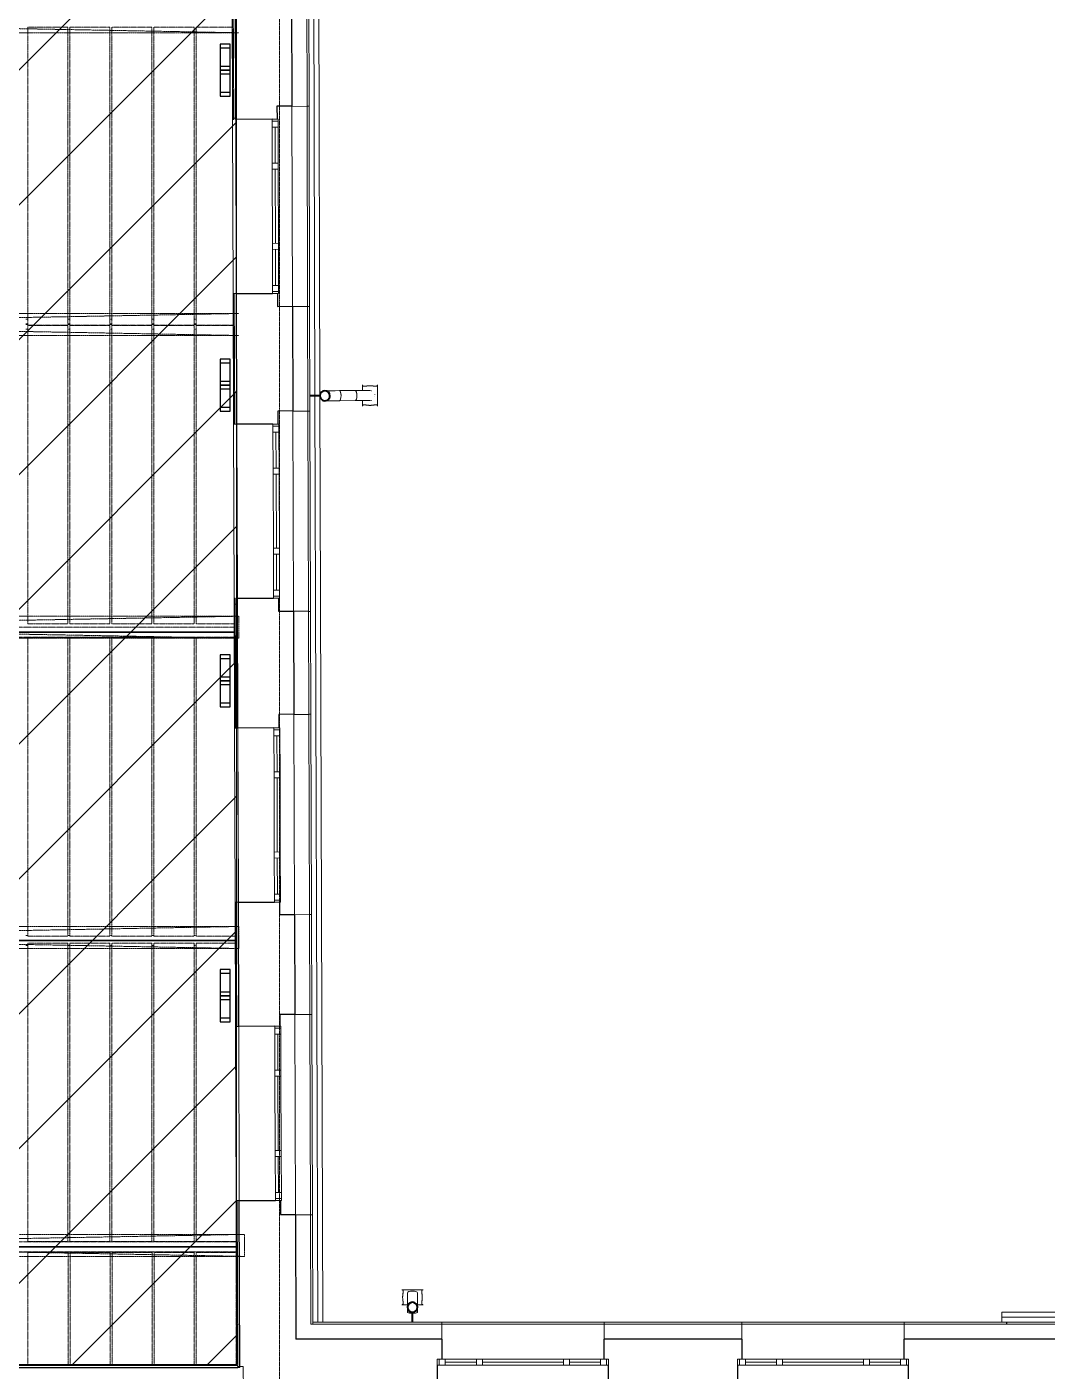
# Model space of a CAD drawing. Header units: millimetres. Extents: x -13069 to 207500, y -71366 to 56785.
# Drawn here: x 28026 to 38216, y 20334 to 33765 of the extents above; entities that cross this region are included whole.
import ezdxf

# ---------------------------------------------------------------- set-up
doc = ezdxf.new("R2010")
doc.units = ezdxf.units.MM
for name, pattern in [('ADSK_Линия сетки', [25, 20, -2.5, 0, -2.5]), ('ADSK_Штрих_ш3 п1_5', [4.5, 3, -1.5]), ('ADSK_Штрихпунктирная 2 точки_ш15 п1_5 п1_5 п1_5', [19.5, 15, -1.5, 0, -1.5, 0, -1.5])]:
    doc.linetypes.add(name, pattern=pattern)
for name, color, linetype, lineweight in [('_ Окна', 7, 'Continuous', 9), ('Каркас', 7, 'Continuous', 18), ('Обобщенные модели', 7, 'Continuous', 18), ('Окна', 7, 'Continuous', 9), ('Оси', 7, 'Continuous', 9), ('Потолки штриховка', 7, 'Continuous', 9), ('Стены внутренние', 7, 'Continuous', 18), ('Стены наружные', 7, 'Continuous', 18), ('Стены несущие', 7, 'Continuous', 30), ('Стены отделка', 7, 'Continuous', 30), ('Стены штриховка', 7, 'Continuous', 9)]:
    doc.layers.add(name, color=color, linetype=linetype, lineweight=lineweight)
doc.layers.add('Линии', color=7, linetype='Continuous', lineweight=9, true_color=0x00a600)

# ---------------------------------------------------------------- blocks, each defined once
blk = doc.blocks.new('Водосток - Тип 1 _карниз больше 490мм_-5200714-План потолков 1-го этажа')
at = {"layer": 'Обобщенные модели'}
for p, q in [((19, 685), (25, 685)), ((225, 685), (231, 685)), ((25, 535), (19, 535)), ((75, 464), (75, 506)), ((75, 306), (75, 464)), ((175, 506), (175, 464)), ((175, 464), (175, 306)), ((231, 535), (225, 535)), ((75, 264), (75, 306)), ((175, 306), (175, 264)), ((120, 10), (120, 109)), ((130, 109), (130, 10))]:
    blk.add_line(p, q, dxfattribs=at)
at = {"layer": 'Обобщенные модели', "flags": 128}
for points in [[(75, 506), (75, 512), (75, 518), (75, 523), (75, 528), (75, 534), (75, 539), (75, 544), (75, 549), (75, 554), (75, 558), (75, 563), (75, 567), (75, 571), (75, 575), (75, 579), (75, 582), (75, 586), (75, 589), (75, 592), (75, 595), (75, 597), (75, 599), (75, 602), (75, 603), (75, 605), (75, 606), (75, 608), (75, 609), (75, 609), (75, 610), (75, 610), (75, 610)], [(175, 610), (175, 610), (175, 610), (175, 609), (175, 608), (175, 607), (175, 606), (175, 604), (175, 602), (175, 600), (175, 598), (175, 596), (175, 593), (175, 590), (175, 587), (175, 584), (175, 580), (175, 577), (175, 573), (175, 569), (175, 565), (175, 560), (175, 556), (175, 551), (175, 546), (175, 541), (175, 536), (175, 531), (175, 525), (175, 520), (175, 514), (175, 509), (175, 506)], [(75, 264), (75, 258), (75, 252), (75, 247), (75, 242), (75, 236), (75, 231), (75, 226), (75, 221), (75, 216), (75, 212), (75, 207), (75, 203), (75, 199), (75, 195), (75, 191), (75, 188), (75, 184), (75, 181), (75, 178), (75, 175), (75, 173)], [(175, 173), (175, 174), (175, 177), (175, 180), (175, 183), (175, 186), (175, 190), (175, 193), (175, 197), (175, 201), (175, 205), (175, 210), (175, 214), (175, 219), (175, 224), (175, 229), (175, 234), (175, 239), (175, 245), (175, 250), (175, 256), (175, 261), (175, 264)]]:
    blk.add_lwpolyline(points, dxfattribs=at)
at = {"layer": 'Обобщенные модели'}
for centre, radius, start, end in [((125, 610), 50, 174.5444, 183.3856), ((125, 610), 50, 163.3249, 166.6752), ((125, 610), 50, 103.3248, 106.6752), ((125, 610), 50, 73.3248, 76.6752), ((125, 610), 50, 13.3248, 16.6751), ((125, 610), 50, 356.7269, 5.4556), ((125, 160), 52, 90, 270), ((125, 160), 52, 270, 90)]:
    blk.add_arc(centre, radius, start, end, dxfattribs=at)
at = {"layer": 'Обобщенные модели', "lineweight": 40}
for start, end in [(90, 270), (270, 90)]:
    blk.add_arc((125, 160), 50, start, end, dxfattribs=at)
at = {"layer": 'Обобщенные модели'}
for centre, major_axis, start_param, end_param in [((125, 464), (50, 0), 1.570796, 3.141593), ((125, 464), (-50, 0), 4.712389, 6.283185), ((125, 464), (50, 0), 0, 1.570796), ((125, 464), (-50, 0), 3.141593, 4.712389), ((125, 306), (50, 0), 1.570796, 3.141593), ((125, 306), (-50, 0), 4.712389, 6.283185), ((125, 306), (50, 0), 0, 1.570796), ((125, 306), (-50, 0), 3.141593, 4.712389)]:
    blk.add_ellipse(centre, major_axis=major_axis, ratio=0.309017, start_param=start_param, end_param=end_param, dxfattribs=at)
for points, knots in [([(19, 535), (21, 535), (25, 536), (29, 539), (31, 542), (32, 545), (32, 547), (32, 549), (32, 552), (32, 554), (32, 556), (32, 559), (32, 561), (31, 564), (31, 567), (31, 570), (30, 573), (30, 576), (29, 579), (29, 582), (29, 586), (28, 590), (28, 596), (27, 605), (27, 615), (28, 624), (28, 630), (29, 634), (29, 638), (29, 641), (30, 644), (30, 647), (31, 650), (31, 653), (31, 656), (32, 659), (32, 661), (32, 664), (32, 666), (32, 668), (32, 671), (32, 673), (32, 675), (31, 678), (29, 681), (25, 684), (21, 685), (19, 685)], [-1, -1, -1, -1, -0.941176, -0.882353, -0.852941, -0.823529, -0.808824, -0.794118, -0.779412, -0.764706, -0.75, -0.735294, -0.720588, -0.705882, -0.691176, -0.676471, -0.661765, -0.647059, -0.632353, -0.617647, -0.602941, -0.588235, -0.558824, -0.529412, -0.470588, -0.441176, -0.411765, -0.397059, -0.382353, -0.367647, -0.352941, -0.338235, -0.323529, -0.308824, -0.294118, -0.279412, -0.264706, -0.25, -0.235294, -0.220588, -0.205882, -0.191176, -0.176471, -0.147059, -0.117647, -0.058824, 0, 0, 0, 0]), ([(19, 685), (22, 685), (29, 685), (39, 685), (48, 685), (56, 685), (61, 685), (65, 685), (68, 685), (71, 685), (74, 685), (78, 685), (81, 685), (84, 685), (86, 685), (88, 685), (90, 685), (93, 685), (96, 685), (100, 685), (102, 685), (105, 685), (107, 685), (110, 685), (116, 685), (121, 685), (125, 685)], [-1, -1, -1, -1, -0.875, -0.75, -0.625, -0.5625, -0.5, -0.46875, -0.4375, -0.40625, -0.375, -0.34375, -0.3125, -0.28125, -0.265625, -0.25, -0.234375, -0.21875, -0.1875, -0.15625, -0.140625, -0.125, -0.109375, -0.09375, -0.0625, 0, 0, 0, 0]), ([(125, 685), (129, 685), (134, 685), (140, 685), (143, 685), (145, 685), (148, 685), (150, 685), (154, 685), (157, 685), (160, 685), (162, 685), (164, 685), (166, 685), (169, 685), (172, 685), (176, 685), (179, 685), (182, 685), (185, 685), (189, 685), (194, 685), (202, 685), (211, 685), (221, 685), (228, 685), (231, 685)], [-1, -1, -1, -1, -0.9375, -0.90625, -0.890625, -0.875, -0.859375, -0.84375, -0.8125, -0.78125, -0.765625, -0.75, -0.734375, -0.71875, -0.6875, -0.65625, -0.625, -0.59375, -0.5625, -0.53125, -0.5, -0.4375, -0.375, -0.25, -0.125, 0, 0, 0, 0]), ([(231, 685), (229, 685), (225, 684), (221, 681), (219, 678), (218, 675), (218, 673), (218, 671), (218, 668), (218, 666), (218, 664), (218, 661), (218, 659), (219, 656), (219, 653), (219, 650), (220, 647), (220, 644), (221, 641), (221, 638), (221, 634), (222, 630), (222, 624), (223, 615), (223, 605), (222, 596), (222, 590), (221, 586), (221, 582), (221, 579), (220, 576), (220, 573), (219, 570), (219, 567), (219, 564), (218, 561), (218, 559), (218, 556), (218, 554), (218, 552), (218, 549), (218, 547), (218, 545), (219, 542), (221, 539), (225, 536), (229, 535), (231, 535)], [-1, -1, -1, -1, -0.941176, -0.882353, -0.852941, -0.823529, -0.808824, -0.794118, -0.779412, -0.764706, -0.75, -0.735294, -0.720588, -0.705882, -0.691176, -0.676471, -0.661765, -0.647059, -0.632353, -0.617647, -0.602941, -0.588235, -0.558824, -0.529412, -0.470588, -0.441176, -0.411765, -0.397059, -0.382353, -0.367647, -0.352941, -0.338235, -0.323529, -0.308824, -0.294118, -0.279412, -0.264706, -0.25, -0.235294, -0.220588, -0.205882, -0.191176, -0.176471, -0.147059, -0.117647, -0.058824, 0, 0, 0, 0]), ([(74, 535), (73, 535), (71, 535), (68, 535), (65, 535), (61, 535), (56, 535), (48, 535), (39, 535), (29, 535), (22, 535), (19, 535)], [-0.625, -0.625, -0.625, -0.625, -0.59375, -0.5625, -0.53125, -0.5, -0.4375, -0.375, -0.25, -0.125, 0, 0, 0, 0]), ([(231, 535), (228, 535), (221, 535), (211, 535), (202, 535), (194, 535), (189, 535), (185, 535), (182, 535), (179, 535), (177, 535), (176, 535)], [-1, -1, -1, -1, -0.875, -0.75, -0.625, -0.5625, -0.5, -0.46875, -0.4375, -0.40625, -0.375, -0.375, -0.375, -0.375])]:
    blk.add_open_spline(points, degree=3, knots=knots, dxfattribs=at)
blk = doc.blocks.new('окна_rehau_трехпольное - 1710х630 и 610Н_нов_ ок-10-2054509-План потолков 1-го этажа')
at = {"layer": '_ Окна', "lineweight": 18}
for p, q in [((-855, -5), (-855, 55)), ((-855, 55), (-775, 55)), ((-775, 55), (-775, -5)), ((-465, -5), (-465, 55)), ((-465, 55), (-405, 55)), ((-405, 55), (-405, -5)), ((405, -5), (405, 55)), ((405, 55), (465, 55)), ((465, 55), (465, -5)), ((775, 55), (775, -5)), ((855, 55), (775, 55)), ((855, -5), (855, 55)), ((-775, -5), (-855, -5)), ((-405, -5), (-465, -5)), ((465, -5), (405, -5)), ((775, -5), (855, -5))]:
    blk.add_line(p, q, dxfattribs=at)
at = {"layer": '_ Окна'}
for p, q in [((-835, -5), (-835, 55)), ((-775, 25), (-465, 25)), ((-405, 25), (405, 25)), ((465, 25), (775, 25)), ((835, -5), (835, 55))]:
    blk.add_line(p, q, dxfattribs=at)
at = {"layer": 'Окна'}
for p, q in [((-855, 55), (-855, -5)), ((-775, 55), (-855, 55)), ((-775, 55), (-465, 55)), ((-405, 55), (-465, 55)), ((-405, 55), (405, 55)), ((465, 55), (405, 55)), ((465, 55), (775, 55)), ((855, 55), (775, 55)), ((855, -5), (855, 55)), ((-855, -5), (-775, -5)), ((-465, -5), (-775, -5)), ((-465, -5), (-405, -5)), ((405, -5), (-405, -5)), ((405, -5), (465, -5)), ((775, -5), (465, -5)), ((775, -5), (855, -5))]:
    blk.add_line(p, q, dxfattribs=at)
blk = doc.blocks.new('окна_rehau_трехпольное - 1710х630 и 610Н_нов_ ок-10-V14-План потолков 1-го этажа')
at = {"layer": '_ Окна', "lineweight": 18}
for p, q in [((-855, -5), (-855, 55)), ((-855, 55), (-775, 55)), ((-775, 55), (-775, -5)), ((-465, -5), (-465, 55)), ((-465, 55), (-405, 55)), ((-405, 55), (-405, -5)), ((405, -5), (405, 55)), ((405, 55), (465, 55)), ((465, 55), (465, -5)), ((775, 55), (775, -5)), ((855, 55), (775, 55)), ((855, -5), (855, 55)), ((-775, -5), (-855, -5)), ((-405, -5), (-465, -5)), ((465, -5), (405, -5)), ((775, -5), (855, -5))]:
    blk.add_line(p, q, dxfattribs=at)
at = {"layer": '_ Окна'}
for p, q in [((-835, -5), (-835, 55)), ((-775, 25), (-465, 25)), ((-405, 25), (405, 25)), ((465, 25), (775, 25)), ((835, -5), (835, 55))]:
    blk.add_line(p, q, dxfattribs=at)
at = {"layer": 'Окна'}
for p, q in [((-855, 55), (-855, -5)), ((-775, 55), (-855, 55)), ((-775, 55), (-465, 55)), ((-405, 55), (-465, 55)), ((-405, 55), (405, 55)), ((465, 55), (405, 55)), ((465, 55), (775, 55)), ((855, 55), (775, 55)), ((855, -5), (855, 55)), ((-855, -5), (-775, -5)), ((-465, -5), (-775, -5)), ((-465, -5), (-405, -5)), ((405, -5), (-405, -5)), ((405, -5), (465, -5)), ((775, -5), (465, -5)), ((775, -5), (855, -5))]:
    blk.add_line(p, q, dxfattribs=at)
blk = doc.blocks.new('окно трехпол с фрамугой - 1700-2240_h___нов_ ок-11-2595391-План потолков 1-го этажа')
at = {"layer": '_ Окна', "lineweight": 18}
for p, q in [((-870, 80), (-870, 140)), ((-870, 140), (-790, 140)), ((-790, 140), (-790, 80)), ((-430, 80), (-430, 140)), ((-430, 140), (-370, 140)), ((-370, 140), (-370, 80)), ((370, 80), (370, 140)), ((370, 140), (430, 140)), ((430, 140), (430, 80)), ((790, 140), (790, 80)), ((870, 140), (790, 140)), ((870, 80), (870, 140)), ((-790, 80), (-870, 80)), ((-370, 80), (-430, 80)), ((430, 80), (370, 80)), ((790, 80), (870, 80))]:
    blk.add_line(p, q, dxfattribs=at)
at = {"layer": '_ Окна'}
for p, q in [((-850, 80), (-850, 140)), ((850, 80), (850, 140)), ((-790, 110), (-430, 110)), ((-370, 110), (370, 110)), ((430, 110), (790, 110))]:
    blk.add_line(p, q, dxfattribs=at)
at = {"layer": 'Окна'}
for p, q in [((-870, 140), (-870, 80)), ((-790, 140), (-870, 140)), ((-790, 140), (-430, 140)), ((-370, 140), (-430, 140)), ((-370, 140), (370, 140)), ((430, 140), (370, 140)), ((430, 140), (790, 140)), ((870, 140), (790, 140)), ((870, 80), (870, 140)), ((-870, 80), (-790, 80)), ((-430, 80), (-790, 80)), ((-430, 80), (-370, 80)), ((370, 80), (-370, 80)), ((370, 80), (430, 80)), ((790, 80), (430, 80)), ((790, 80), (870, 80))]:
    blk.add_line(p, q, dxfattribs=at)
blk = doc.blocks.new('Двутавровая балка с уклоном внутренних граней полок _ГОСТ 8239-89_ Балки - I 20-V21-План потолков 1-го этажа')
at = {"layer": 'Каркас'}
for p, q in [((3723, 3), (3703, 3)), ((4143, 3), (4123, 3)), ((4563, 3), (4543, 3)), ((4983, 3), (4963, 3)), ((5403, 3), (5383, 3)), ((5809, 3), (5806, 3)), ((3723, -3), (3703, -3)), ((4143, -3), (4123, -3)), ((4563, -3), (4543, -3)), ((4983, -3), (4963, -3)), ((5403, -3), (5383, -3)), ((5809, -3), (5806, -3))]:
    blk.add_line(p, q, dxfattribs=at)
blk = doc.blocks.new('Двутавровая балка с уклоном внутренних граней полок _ГОСТ 8239-89_ Балки - I 20-V22-План потолков 1-го этажа')
at = {"layer": 'Каркас'}
for p, q in [((5784, 3), (-5897, 3)), ((5818, 3), (5816, 3)), ((5784, -3), (-5897, -3)), ((5818, -3), (5816, -3))]:
    blk.add_line(p, q, dxfattribs=at)
blk = doc.blocks.new('Двутавровая балка с уклоном внутренних граней полок _ГОСТ 8239-89_ Балки - I 20-V23-План потолков 1-го этажа')
at = {"layer": 'Каркас'}
for p, q in [((5795, 3), (-5897, 3)), ((5828, 3), (5827, 3)), ((5795, -3), (-5897, -3)), ((5828, -3), (5827, -3))]:
    blk.add_line(p, q, dxfattribs=at)
blk = doc.blocks.new('Двутавровая балка с уклоном внутренних граней полок _ГОСТ 8239-89_ Балки - I 20-V24-План потолков 1-го этажа')
at = {"layer": 'Каркас'}
for p, q in [((5805, 3), (-5897, 3)), ((5805, -3), (-5897, -3))]:
    blk.add_line(p, q, dxfattribs=at)
blk = doc.blocks.new('Водосток - Тип 1 _карниз больше 490мм_-5192914-План потолков 1-го этажа')
at = {"layer": 'Обобщенные модели'}
for p, q in [((19, 335), (25, 335)), ((75, 185), (75, 306)), ((75, 264), (75, 306)), ((175, 306), (175, 184)), ((175, 306), (175, 264)), ((225, 335), (231, 335)), ((25, 185), (19, 185)), ((75, 173), (75, 183)), ((75, 114), (75, 147)), ((75, 114), (75, 147)), ((175, 177), (175, 173)), ((175, 147), (175, 114)), ((175, 147), (175, 114)), ((231, 185), (225, 185)), ((120, 10), (120, 109)), ((130, 109), (130, 10))]:
    blk.add_line(p, q, dxfattribs=at)
at = {"layer": 'Обобщенные модели', "flags": 128}
for points in [[(75, 264), (75, 258), (75, 252), (75, 247), (75, 242), (75, 236), (75, 231), (75, 226), (75, 221), (75, 216), (75, 212), (75, 207), (75, 203), (75, 199), (75, 195), (75, 191), (75, 188), (75, 184), (75, 181), (75, 178), (75, 175), (75, 173)], [(75, 184), (75, 189), (75, 194), (75, 199), (75, 204), (75, 208), (75, 213), (75, 217), (75, 221), (75, 225), (75, 229), (75, 232), (75, 236), (75, 239), (75, 242), (75, 245), (75, 247), (75, 249), (75, 252), (75, 253), (75, 255), (75, 256), (75, 258), (75, 259), (75, 259), (75, 260), (75, 260)], [(75, 173), (75, 178), (75, 183)], [(175, 173), (175, 174), (175, 177), (175, 180), (175, 183), (175, 186), (175, 190), (175, 193), (175, 197), (175, 201), (175, 205), (175, 210), (175, 214), (175, 219), (175, 224), (175, 229), (175, 234), (175, 239), (175, 245), (175, 250), (175, 256), (175, 261), (175, 264)], [(175, 260), (175, 260), (175, 259), (175, 258), (175, 257), (175, 256), (175, 254), (175, 252), (175, 250), (175, 248), (175, 246), (175, 243), (175, 240), (175, 237), (175, 234), (175, 230), (175, 227), (175, 223), (175, 219), (175, 215), (175, 210), (175, 206), (175, 201), (175, 196), (175, 191), (175, 186), (175, 184)], [(175, 177), (175, 175), (175, 173)]]:
    blk.add_lwpolyline(points, dxfattribs=at)
at = {"layer": 'Обобщенные модели'}
for start, end in [(90, 270), (270, 90)]:
    blk.add_arc((125, 160), 52, start, end, dxfattribs=at)
at = {"layer": 'Обобщенные модели', "lineweight": 40}
for start, end in [(90, 270), (270, 90)]:
    blk.add_arc((125, 160), 50, start, end, dxfattribs=at)
at = {"layer": 'Обобщенные модели'}
for centre, major_axis, start_param, end_param in [((125, 306), (-50, 0), 4.712389, 6.283185), ((125, 306), (-50, 0), 4.712389, 6.283185), ((125, 306), (-50, 0), 3.141593, 4.712389), ((125, 306), (-50, 0), 3.141593, 4.712389), ((125, 114), (50, 0), 2.395226, 4.614684), ((125, 114), (50, 0), 2.395226, 4.614684), ((125, 114), (50, 0), 4.80927, 7.029552), ((125, 114), (50, 0), 4.80927, 7.029552)]:
    blk.add_ellipse(centre, major_axis=major_axis, ratio=0.309017, start_param=start_param, end_param=end_param, dxfattribs=at)
for points, knots in [([(19, 185), (21, 185), (25, 186), (29, 189), (31, 192), (32, 195), (32, 197), (32, 199), (32, 202), (32, 204), (32, 206), (32, 209), (32, 211), (31, 214), (31, 217), (31, 220), (30, 223), (30, 226), (29, 229), (29, 232), (29, 236), (28, 240), (28, 246), (27, 255), (27, 265), (28, 274), (28, 280), (29, 284), (29, 288), (29, 291), (30, 294), (30, 297), (31, 300), (31, 303), (31, 306), (32, 309), (32, 311), (32, 314), (32, 316), (32, 318), (32, 321), (32, 323), (32, 325), (31, 328), (29, 331), (25, 334), (21, 335), (19, 335)], [-1, -1, -1, -1, -0.941176, -0.882353, -0.852941, -0.823529, -0.808824, -0.794118, -0.779412, -0.764706, -0.75, -0.735294, -0.720588, -0.705882, -0.691176, -0.676471, -0.661765, -0.647059, -0.632353, -0.617647, -0.602941, -0.588235, -0.558824, -0.529412, -0.470588, -0.441176, -0.411765, -0.397059, -0.382353, -0.367647, -0.352941, -0.338235, -0.323529, -0.308824, -0.294118, -0.279412, -0.264706, -0.25, -0.235294, -0.220588, -0.205882, -0.191176, -0.176471, -0.147059, -0.117647, -0.058824, 0, 0, 0, 0]), ([(19, 335), (22, 335), (29, 335), (39, 335), (48, 335), (56, 335), (61, 335), (65, 335), (68, 335), (71, 335), (74, 335), (78, 335), (81, 335), (84, 335), (86, 335), (88, 335), (90, 335), (93, 335), (96, 335), (100, 335), (102, 335), (105, 335), (107, 335), (110, 335), (116, 335), (121, 335), (125, 335)], [-1, -1, -1, -1, -0.875, -0.75, -0.625, -0.5625, -0.5, -0.46875, -0.4375, -0.40625, -0.375, -0.34375, -0.3125, -0.28125, -0.265625, -0.25, -0.234375, -0.21875, -0.1875, -0.15625, -0.140625, -0.125, -0.109375, -0.09375, -0.0625, 0, 0, 0, 0]), ([(125, 335), (129, 335), (134, 335), (140, 335), (143, 335), (145, 335), (148, 335), (150, 335), (154, 335), (157, 335), (160, 335), (162, 335), (164, 335), (166, 335), (169, 335), (172, 335), (176, 335), (179, 335), (182, 335), (185, 335), (189, 335), (194, 335), (202, 335), (211, 335), (221, 335), (228, 335), (231, 335)], [-1, -1, -1, -1, -0.9375, -0.90625, -0.890625, -0.875, -0.859375, -0.84375, -0.8125, -0.78125, -0.765625, -0.75, -0.734375, -0.71875, -0.6875, -0.65625, -0.625, -0.59375, -0.5625, -0.53125, -0.5, -0.4375, -0.375, -0.25, -0.125, 0, 0, 0, 0]), ([(231, 335), (229, 335), (225, 334), (221, 331), (219, 328), (218, 325), (218, 323), (218, 321), (218, 318), (218, 316), (218, 314), (218, 311), (218, 309), (219, 306), (219, 303), (219, 300), (220, 297), (220, 294), (221, 291), (221, 288), (221, 284), (222, 280), (222, 274), (223, 265), (223, 255), (222, 246), (222, 240), (221, 236), (221, 232), (221, 229), (220, 226), (220, 223), (219, 220), (219, 217), (219, 214), (218, 211), (218, 209), (218, 206), (218, 204), (218, 202), (218, 199), (218, 197), (218, 195), (219, 192), (221, 189), (225, 186), (229, 185), (231, 185)], [-1, -1, -1, -1, -0.941176, -0.882353, -0.852941, -0.823529, -0.808824, -0.794118, -0.779412, -0.764706, -0.75, -0.735294, -0.720588, -0.705882, -0.691176, -0.676471, -0.661765, -0.647059, -0.632353, -0.617647, -0.602941, -0.588235, -0.558824, -0.529412, -0.470588, -0.441176, -0.411765, -0.397059, -0.382353, -0.367647, -0.352941, -0.338235, -0.323529, -0.308824, -0.294118, -0.279412, -0.264706, -0.25, -0.235294, -0.220588, -0.205882, -0.191176, -0.176471, -0.147059, -0.117647, -0.058824, 0, 0, 0, 0]), ([(74, 185), (73, 185), (71, 185), (68, 185), (65, 185), (61, 185), (56, 185), (48, 185), (39, 185), (29, 185), (22, 185), (19, 185)], [-0.625, -0.625, -0.625, -0.625, -0.59375, -0.5625, -0.53125, -0.5, -0.4375, -0.375, -0.25, -0.125, 0, 0, 0, 0]), ([(231, 185), (228, 185), (221, 185), (211, 185), (202, 185), (194, 185), (189, 185), (185, 185), (182, 185), (179, 185), (177, 185), (176, 185)], [-1, -1, -1, -1, -0.875, -0.75, -0.625, -0.5625, -0.5, -0.46875, -0.4375, -0.40625, -0.375, -0.375, -0.375, -0.375])]:
    blk.add_open_spline(points, degree=3, knots=knots, dxfattribs=at)

msp = doc.modelspace()

# ---------------------------------------------------------------- hatches: boundary and pattern name
at = {"layer": 'Линии', "transparency": 33554610}
h = msp.add_hatch(dxfattribs=at)
h.set_pattern_fill('ANSI31', color=6, scale=300)
h.paths.add_polyline_path([(18414.397, 42636.946), (30120.329, 42636.946), (30120.329, 20400.451), (18414.397, 20400.451)])
at = {"layer": 'Потолки штриховка', "lineweight": 18}
h = msp.add_hatch(dxfattribs=at)
h.set_pattern_fill('FP_98', color=256, style=0, pattern_type=2)
h.set_pattern_definition([(270, (36311.9, 22805.04), (-600, -4e-14), []), (180, (36311.9, 22805.04), (7e-14, 600), [])])
h.paths.add_polyline_path([(36799.918, 21587.038), (36811.918, 21587.038), (36811.918, 21593.038), (36799.918, 21593.038)])
h.paths.add_polyline_path([(34987.076, 15087.165), (34882.342, 15087.165), (34933.699, 15087.165)])
h.paths.add_polyline_path([(34801.322, 13437.658), (37651.385, 13437.658), (37651.385, 14685.678), (34801.322, 14685.934)])
h.paths.add_polyline_path([(36805.918, 23411.038), (36811.918, 23411.038), (36811.918, 23417.038), (36805.918, 23417.038)])
h = msp.add_hatch(dxfattribs=at)
h.set_pattern_fill('FP_51', color=256, style=0, pattern_type=2)
h.set_pattern_definition([(0, (-14260.22, -19941.95), (812.8, 203.2), [33.528, -576.072, 33.528, -576.072, -3251.2]), (0, (-14260.22, -19941.95), (812.8, 203.2), [-1219.2, 33.528, -1185.672, 33.528, -576.072, -1422.4]), (0, (-14260.22, -19941.95), (812.8, 203.2), [-3048, 33.528, -372.872, 33.528, -982.472]), (120, (-13955.42, -19840.35), (-582.37636, 602.30545), [33.528, -576.072, 33.528, -576.072, -3251.2]), (120, (-13955.42, -19840.35), (-582.37636, 602.30545), [-1219.2, 33.528, -1185.672, 33.528, -576.072, -1422.4]), (120, (-13955.42, -19840.35), (-582.37636, 602.30545), [-3048, 33.528, -372.872, 33.528, -982.472]), (240, (-13853.82, -19433.95), (-230.42364, -805.50545), [33.528, -576.072, 33.528, -576.072, -3251.2]), (240, (-13853.82, -19433.95), (-230.42364, -805.50545), [-1219.2, 33.528, -1185.672, 33.528, -576.072, -1422.4]), (240, (-13853.82, -19433.95), (-230.42364, -805.50545), [-3048, 33.528, -372.872, 33.528, -982.472])])
h.paths.add_polyline_path([(37621.498, 13437.473), (37246.708, 13437.473), (37553.767, 13437.473)], flags=17)
h.paths.add_polyline_path([(35617.918, 23006.853), (35617.918, 23016.853), (35611.918, 23016.853), (35611.918, 23004.853), (35617.918, 23004.853)])
h.paths.add_polyline_path([(34801.322, 13437.473), (37651.385, 13437.473), (37651.385, 14686.98), (34801.322, 14686.98)])
h.paths.add_polyline_path([(36805.918, 23010.853), (36811.918, 23010.853), (36811.918, 23016.853), (36805.918, 23016.853)])

# ---------------------------------------------------------------- linework, layer by layer
at = {"layer": 'Каркас', "color": 8, "linetype": 'ADSK_Штрих_ш3 п1_5', "lineweight": 9, "true_color": 0x808080}
for p, q in [((28434.916, 33763.923), (28034.916, 33763.923)), ((28034.916, 30783.923), (28034.916, 33763.923)), ((28434.916, 33763.923), (28434.916, 30783.923)), ((28854.916, 33763.923), (28454.916, 33763.923)), ((28454.916, 30783.923), (28454.916, 33763.923)), ((28854.916, 33763.923), (28854.916, 30783.923)), ((29274.916, 33763.923), (28874.916, 33763.923)), ((28874.916, 30783.923), (28874.916, 33763.923)), ((29274.916, 33763.923), (29274.916, 30783.923)), ((29694.916, 33763.923), (29294.916, 33763.923)), ((29294.916, 30783.923), (29294.916, 33763.923)), ((29694.916, 33763.923), (29694.916, 30783.923)), ((30076.246, 33763.923), (29714.916, 33763.923)), ((29714.916, 30783.923), (29714.916, 33763.923)), ((30111.27, 33763.923), (30108.246, 33763.923)), ((30114.916, 32587.716), (30114.916, 31741.814)), ((28014.916, 30845.958), (28034.916, 30845.958)), ((28034.916, 30783.923), (28434.916, 30783.923)), ((28434.916, 30779.923), (28034.916, 30779.923)), ((28034.916, 27799.923), (28034.916, 30779.923)), ((28434.916, 30845.958), (28454.916, 30845.958)), ((28434.916, 30779.923), (28434.916, 27799.923)), ((28454.916, 30783.923), (28854.916, 30783.923)), ((28854.916, 30779.923), (28454.916, 30779.923)), ((28454.916, 27799.923), (28454.916, 30779.923)), ((28854.916, 30845.958), (28874.916, 30845.958)), ((28854.916, 30779.923), (28854.916, 27799.923)), ((28874.916, 30783.923), (29274.916, 30783.923)), ((29274.916, 30779.923), (28874.916, 30779.923)), ((28874.916, 27799.923), (28874.916, 30779.923)), ((29274.916, 30845.958), (29294.916, 30845.958)), ((29274.916, 30779.923), (29274.916, 27799.923)), ((29294.916, 30783.923), (29694.916, 30783.923)), ((29694.916, 30779.923), (29294.916, 30779.923)), ((29294.916, 27799.923), (29294.916, 30779.923)), ((29694.916, 30845.958), (29714.916, 30845.958)), ((29694.916, 30779.923), (29694.916, 27799.923)), ((29714.916, 30783.923), (30086.076, 30783.923)), ((30086.089, 30779.923), (29714.916, 30779.923)), ((29714.916, 27799.923), (29714.916, 30779.923)), ((30117.872, 30845.958), (30120.316, 30845.958)), ((28014.916, 30745.958), (28034.916, 30745.958)), ((28434.916, 30745.958), (28454.916, 30745.958)), ((28854.916, 30745.958), (28874.916, 30745.958)), ((29274.916, 30745.958), (29294.916, 30745.958)), ((29694.916, 30745.958), (29714.916, 30745.958)), ((30118.201, 30745.958), (30120.626, 30745.958)), ((18414.397, 27766.41), (30096.03, 27766.41)), ((28034.916, 27799.923), (28434.916, 27799.923)), ((28454.916, 27799.923), (28854.916, 27799.923)), ((28874.916, 27799.923), (29274.916, 27799.923)), ((29294.916, 27799.923), (29694.916, 27799.923)), ((29714.916, 27799.923), (30095.92, 27799.923)), ((30128.03, 27766.41), (30129.862, 27766.41)), ((18414.397, 27666.41), (30096.36, 27666.41)), ((28434.916, 27659.922), (28034.916, 27659.922)), ((28034.916, 24679.922), (28034.916, 27659.922)), ((28434.916, 27659.922), (28434.916, 24679.922)), ((28854.916, 27659.922), (28454.916, 27659.922)), ((28454.916, 24679.922), (28454.916, 27659.922)), ((28854.916, 27659.922), (28854.916, 24679.922)), ((29274.916, 27659.922), (28874.916, 27659.922)), ((28874.916, 24679.922), (28874.916, 27659.922)), ((29274.916, 27659.922), (29274.916, 24679.922)), ((29694.916, 27659.922), (29294.916, 27659.922)), ((29294.916, 24679.922), (29294.916, 27659.922)), ((29694.916, 27659.922), (29694.916, 24679.922)), ((30096.382, 27659.922), (29714.916, 27659.922)), ((29714.916, 24679.922), (29714.916, 27659.922)), ((30128.36, 27666.41), (30130.172, 27666.41)), ((28014.916, 24686.41), (28034.916, 24686.41)), ((28014.916, 24586.41), (28034.916, 24586.41)), ((28034.916, 24679.922), (28434.916, 24679.922)), ((28434.916, 24609.927), (28034.916, 24609.927)), ((28034.916, 21629.927), (28034.916, 24609.927)), ((28434.916, 24686.41), (28454.916, 24686.41)), ((28434.916, 24609.927), (28434.916, 21629.927)), ((28434.916, 24586.41), (28454.916, 24586.41)), ((28454.916, 24679.922), (28854.916, 24679.922)), ((28854.916, 24609.927), (28454.916, 24609.927)), ((28454.916, 21629.927), (28454.916, 24609.927)), ((28854.916, 24686.41), (28874.916, 24686.41)), ((28854.916, 24609.927), (28854.916, 21629.927)), ((28854.916, 24586.41), (28874.916, 24586.41)), ((28874.916, 24679.922), (29274.916, 24679.922)), ((29274.916, 24609.927), (28874.916, 24609.927)), ((28874.916, 21629.927), (28874.916, 24609.927)), ((29274.916, 24686.41), (29294.916, 24686.41)), ((29274.916, 24609.927), (29274.916, 21629.927)), ((29274.916, 24586.41), (29294.916, 24586.41)), ((29294.916, 24679.922), (29694.916, 24679.922)), ((29694.916, 24609.927), (29294.916, 24609.927)), ((29294.916, 21629.927), (29294.916, 24609.927)), ((29694.916, 24686.41), (29714.916, 24686.41)), ((29694.916, 24609.927), (29694.916, 21629.927)), ((29694.916, 24586.41), (29714.916, 24586.41)), ((29714.916, 24679.922), (30106.212, 24679.922)), ((30106.443, 24609.927), (29714.916, 24609.927)), ((29714.916, 21629.927), (29714.916, 24609.927)), ((30138.191, 24686.41), (30139.41, 24686.41)), ((30138.521, 24586.41), (30139.72, 24586.41)), ((30114.916, 22037.912), (30114.916, 21629.927)), ((18414.397, 21624.927), (30116.29, 21624.927)), ((28034.916, 21629.927), (28434.916, 21629.927)), ((28454.916, 21629.927), (28854.916, 21629.927)), ((28874.916, 21629.927), (29274.916, 21629.927)), ((29294.916, 21629.927), (29694.916, 21629.927)), ((29714.916, 21629.927), (30114.916, 21629.927)), ((18414.397, 21524.927), (30116.62, 21524.927)), ((28436.564, 21519.921), (28036.564, 21519.921)), ((28036.564, 20400.451), (28036.564, 21519.921)), ((28436.564, 21519.921), (28436.564, 20400.451)), ((28856.564, 21519.921), (28456.564, 21519.921)), ((28456.564, 20400.451), (28456.564, 21519.921)), ((28856.564, 21519.921), (28856.564, 20400.235)), ((29276.564, 21519.921), (28876.564, 21519.921)), ((28876.564, 20400.239), (28876.564, 21519.921)), ((29276.564, 21519.921), (29276.564, 20400.307)), ((29696.564, 21519.921), (29296.564, 21519.921)), ((29296.564, 20400.31), (29296.564, 21519.921)), ((29696.564, 21519.921), (29696.564, 20400.379)), ((30116.564, 21519.921), (29716.564, 21519.921)), ((29716.564, 20400.382), (29716.564, 21519.921)), ((30116.564, 21519.921), (30116.564, 20400.451))]:
    msp.add_line(p, q, dxfattribs=at)
at = {"layer": 'Линии', "color": 7, "linetype": 'ADSK_Штрихпунктирная 2 точки_ш15 п1_5 п1_5 п1_5'}
for p, q in [((18382.397, 33926.41), (30142.26, 33706.41)), ((18382.397, 33706.41), (30142.26, 33706.41)), ((18382.397, 30901.41), (30142.26, 30681.41)), ((18382.397, 30681.41), (30141.578, 30901.41)), ((18382.397, 30901.41), (30141.578, 30901.41)), ((18382.397, 30681.41), (30142.26, 30681.41)), ((18382.397, 27876.41), (30141.578, 27656.423)), ((18382.397, 27656.41), (30141.578, 27876.41)), ((18382.397, 27876.41), (30141.578, 27876.41)), ((30141.578, 27876.41), (30141.578, 27656.423)), ((18382.397, 27656.41), (30142.26, 27656.41)), ((18382.397, 24776.41), (30141.578, 24556.423)), ((18382.397, 24556.41), (30141.578, 24776.41)), ((30141.578, 24776.41), (18382.397, 24776.41)), ((30141.578, 24776.41), (30141.578, 24556.423)), ((18382.397, 24556.41), (30082.397, 24556.41)), ((18439.488, 21699.927), (30199.35, 21479.927)), ((18439.488, 21479.927), (30198.668, 21699.927)), ((18439.488, 21699.927), (30198.668, 21699.927)), ((30198.668, 21699.927), (30198.668, 21479.927)), ((30198.668, 21479.927), (18439.488, 21479.927))]:
    msp.add_line(p, q, dxfattribs=at)
at = {"layer": 'Линии', "color": 1, "lineweight": 30, "true_color": 0xff0000}
for p, q in [((30054.916, 33591.742), (29954.916, 33591.742)), ((29954.916, 33591.742), (29954.916, 33331.742)), ((30054.916, 33331.742), (30054.916, 33591.742)), ((30054.916, 33551.742), (29954.916, 33551.742)), ((29954.916, 33371.742), (30054.916, 33371.742)), ((29954.916, 33331.742), (30054.916, 33331.742)), ((30054.916, 27231.742), (29954.916, 27231.742)), ((29954.916, 27231.742), (29954.916, 26971.742)), ((30054.916, 27191.742), (29954.916, 27191.742)), ((30054.916, 26971.742), (30054.916, 27231.742)), ((29954.916, 27011.742), (30054.916, 27011.742)), ((29954.916, 26971.742), (30054.916, 26971.742))]:
    msp.add_line(p, q, dxfattribs=at)
at = {"layer": 'Линии', "color": 5, "lineweight": 30, "true_color": 0x0000ff}
for p, q in [((30054.916, 33331.742), (29954.916, 33331.742)), ((29954.916, 33331.742), (29954.916, 33071.742)), ((30054.916, 33071.742), (30054.916, 33331.742)), ((30054.916, 33291.742), (29954.916, 33291.742)), ((29954.916, 33111.742), (30054.916, 33111.742)), ((29954.916, 33071.742), (30054.916, 33071.742)), ((30054.916, 30445), (29954.916, 30445)), ((29954.916, 30445), (29954.916, 30185)), ((30054.916, 30405), (29954.916, 30405)), ((30054.916, 30185), (30054.916, 30445)), ((29954.916, 30225), (30054.916, 30225)), ((29954.916, 30185), (30054.916, 30185)), ((30054.916, 30185), (29954.916, 30185)), ((29954.916, 30185), (29954.916, 29925)), ((30054.916, 30145), (29954.916, 30145)), ((30054.916, 29925), (30054.916, 30185)), ((29954.916, 29965), (30054.916, 29965)), ((29954.916, 29925), (30054.916, 29925)), ((30054.916, 27491.742), (29954.916, 27491.742)), ((29954.916, 27491.742), (29954.916, 27231.742)), ((30054.916, 27451.742), (29954.916, 27451.742)), ((30054.916, 27231.742), (30054.916, 27491.742)), ((29954.916, 27271.742), (30054.916, 27271.742)), ((29954.916, 27231.742), (30054.916, 27231.742)), ((30054.916, 24345), (29954.916, 24345)), ((29954.916, 24345), (29954.916, 24085)), ((30054.916, 24085), (30054.916, 24345)), ((30054.916, 24305), (29954.916, 24305)), ((29954.916, 24125), (30054.916, 24125)), ((29954.916, 24085), (30054.916, 24085)), ((30054.916, 24085), (29954.916, 24085)), ((29954.916, 24085), (29954.916, 23825)), ((30054.916, 24045), (29954.916, 24045)), ((30054.916, 23825), (30054.916, 24085)), ((29954.916, 23865), (30054.916, 23865)), ((29954.916, 23825), (30054.916, 23825))]:
    msp.add_line(p, q, dxfattribs=at)
at = {"layer": 'Линии', "color": 6, "transparency": 33554610}
msp.add_lwpolyline([(18414.397, 42636.946), (30120.329, 42636.946), (30120.329, 20400.451), (18414.397, 20400.451)], close=True, dxfattribs=at)
at = {"layer": 'Оси', "linetype": 'ADSK_Линия сетки'}
msp.add_line((30549.565, -6603.62), (30549.565, 44222.998), dxfattribs=at)
at = {"layer": 'Стены внутренние'}
for p, q in [((30679.925, 30972.999), (30673.73, 32971.144)), ((30117.03, 31101.177), (30111.253, 32852.205)), ((30114.13, 32841.254), (30119.524, 31101.262)), ((30689.366, 27927.404), (30683.172, 29925.549)), ((30127.274, 27995.58), (30121.337, 29795.57)), ((30123.572, 29795.659), (30128.966, 28055.667)), ((30698.763, 24896.164), (30692.568, 26894.309)), ((30137.092, 25019.425), (30131.352, 26759.416)), ((30132.984, 26759.419), (30138.378, 25019.427)), ((30146.931, 22036.972), (30141.187, 23778.002)), ((30142.226, 23778.005), (30147.62, 22038.014)), ((30708.058, 21897.75), (30701.863, 23895.895))]:
    msp.add_line(p, q, dxfattribs=at)
at = {"layer": 'Стены наружные'}
for p, q in [((30902.68, 30084.348), (30862.372, 43087.175)), ((30952.668, 30088.436), (30912.384, 43083.219)), ((30829.93, 30971.618), (30823.73, 32971.609)), ((30849.929, 30971.68), (30843.73, 32971.67)), ((30079.29, 32841.146), (30085.03, 31101.155)), ((30931.396, 20821.318), (30902.71, 30074.868)), ((30981.396, 20821.318), (30952.722, 30070.911)), ((30833.174, 29924.979), (30839.371, 27926.023)), ((30859.374, 27925.05), (30853.174, 29925.041)), ((30089.336, 29795.553), (30095.076, 28055.562)), ((30842.568, 26894.774), (30848.762, 24896.457)), ((30868.762, 24896.519), (30862.562, 26896.51)), ((30099.352, 26759.315), (30105.092, 25019.324)), ((30109.188, 23777.903), (30114.927, 22037.912)), ((30851.863, 23896.36), (30858.062, 21896.472)), ((30878.062, 21896.534), (30871.862, 23896.524)), ((33790.353, 20821.318), (32170.353, 20821.318)), ((36788.096, 20821.318), (35168.096, 20821.318)), ((37764.22, 20821.318), (37764.22, 20921.318)), ((38603.092, 20921.318), (37764.22, 20921.318)), ((38607.025, 20871.318), (37764.22, 20871.318)), ((37779.21, 20822.318), (37814.212, 20822.318)), ((32170.353, 20801.318), (33790.353, 20801.318)), ((35168.096, 20801.318), (36788.096, 20801.318))]:
    msp.add_line(p, q, dxfattribs=at)
at = {"layer": 'Стены несущие'}
for p, q in [((30114.13, 32841.254), (30109.974, 34181.902)), ((30670.437, 34033.639), (30673.725, 32972.989)), ((30673.725, 32972.989), (30523.725, 32972.524)), ((30523.725, 32972.524), (30524.128, 32842.525)), ((30474.129, 32842.37), (30114.13, 32841.254)), ((30119.524, 31101.262), (30479.523, 31102.378)), ((30123.572, 29795.659), (30119.524, 31101.262)), ((30529.522, 31102.533), (30529.925, 30972.534)), ((30529.925, 30972.534), (30679.925, 30972.999)), ((30679.925, 30972.999), (30683.166, 29927.394)), ((30683.166, 29927.394), (30533.167, 29926.929)), ((30533.167, 29926.929), (30533.57, 29796.93)), ((30483.57, 29796.775), (30123.572, 29795.659)), ((30128.966, 28055.667), (30488.964, 28056.783)), ((30132.984, 26759.419), (30128.966, 28055.667)), ((30538.964, 28056.938), (30539.367, 27926.939)), ((30539.367, 27926.939), (30689.366, 27927.404)), ((30689.366, 27927.404), (30692.563, 26896.154)), ((30692.563, 26896.154), (30542.563, 26895.689)), ((30542.563, 26895.689), (30542.982, 26760.69)), ((30492.982, 26760.535), (30132.984, 26759.419)), ((30138.378, 25019.427), (30498.376, 25020.543)), ((30142.226, 23778.005), (30138.378, 25019.427)), ((30548.376, 25020.698), (30548.763, 24895.699)), ((30548.763, 24895.699), (30698.763, 24896.164)), ((30698.763, 24896.164), (30701.858, 23897.741)), ((30502.224, 23779.121), (30142.226, 23778.005)), ((30701.858, 23897.741), (30551.858, 23897.276)), ((30551.858, 23897.276), (30552.224, 23779.276)), ((30147.62, 22038.014), (30507.618, 22039.13)), ((30152.757, 20381.009), (30147.62, 22038.014)), ((30557.618, 22039.285), (30558.058, 21897.285)), ((30558.058, 21897.285), (30708.058, 21897.75)), ((30708.058, 21897.75), (30711.922, 20651.318)), ((32170.353, 20651.318), (30711.922, 20651.318)), ((32170.353, 20651.318), (32170.353, 20451.318)), ((35168.096, 20651.318), (33790.353, 20651.318)), ((33790.353, 20451.318), (33790.353, 20651.318)), ((35168.096, 20651.318), (35168.096, 20451.318)), ((39314.501, 20651.318), (36788.096, 20651.318)), ((36788.096, 20451.318), (36788.096, 20651.318)), ((24996.754, 20368.451), (30132.435, 20368.451)), ((30132.393, 20380.959), (30152.757, 20381.009)), ((30132.435, 20368.451), (30132.393, 20380.959)), ((32125.353, 20391.318), (32125.353, 20141.318)), ((33835.353, 20141.318), (33835.353, 20391.318)), ((35123.096, 20391.318), (35123.096, 20141.318)), ((36833.096, 20141.318), (36833.096, 20391.318))]:
    msp.add_line(p, q, dxfattribs=at)
at = {"layer": 'Стены отделка', "lineweight": 9}
for p, q in [((30079.29, 32841.146), (30074.867, 34181.793)), ((30106.897, 34172.852), (30111.253, 32852.205)), ((30823.73, 32971.609), (30820.442, 34032.258)), ((30840.442, 34032.32), (30843.73, 32971.67)), ((30673.73, 32971.144), (30673.725, 32972.989)), ((30823.73, 32971.609), (30673.73, 32971.144)), ((30843.73, 32971.67), (30823.73, 32971.609)), ((30823.73, 32971.609), (30823.73, 32971.609)), ((30091.29, 32841.183), (30079.29, 32841.146)), ((30111.253, 32852.205), (30091.253, 32852.139)), ((30091.253, 32852.139), (30091.29, 32841.183)), ((30085.03, 31101.155), (30097.029, 31101.192)), ((30089.336, 29795.553), (30085.03, 31101.155)), ((30097.03, 31101.111), (30117.03, 31101.177)), ((30117.03, 31101.177), (30121.337, 29795.57)), ((30679.93, 30971.153), (30829.93, 30971.618)), ((30829.93, 30971.618), (30849.929, 30971.68)), ((30833.174, 29924.979), (30829.93, 30971.618)), ((30849.929, 30971.68), (30853.174, 29925.041)), ((30683.172, 29925.549), (30683.166, 29927.394)), ((30833.171, 29926.014), (30683.172, 29925.549)), ((30853.174, 29925.041), (30833.174, 29924.979)), ((30101.336, 29795.59), (30089.336, 29795.553)), ((30101.3, 29806.55), (30101.337, 29795.504)), ((30121.337, 29795.57), (30101.337, 29795.504)), ((30095.076, 28055.562), (30107.076, 28055.599)), ((30099.352, 26759.315), (30095.076, 28055.562)), ((30107.076, 28055.599), (30107.275, 27995.514)), ((30107.275, 27995.514), (30127.274, 27995.58)), ((30127.274, 27995.58), (30131.352, 26759.416)), ((30689.372, 27925.558), (30839.371, 27926.023)), ((30839.371, 27926.023), (30842.568, 26894.774)), ((30839.374, 27924.988), (30859.374, 27925.05)), ((30859.374, 27925.05), (30862.562, 26896.51)), ((30692.568, 26894.309), (30692.563, 26896.154)), ((30842.568, 26894.774), (30692.568, 26894.309)), ((30862.562, 26896.51), (30842.563, 26896.448)), ((30111.352, 26759.352), (30099.352, 26759.315)), ((30131.352, 26759.416), (30111.352, 26759.35)), ((30105.092, 25019.324), (30117.092, 25019.361)), ((30109.188, 23777.903), (30105.092, 25019.324)), ((30117.092, 25019.359), (30137.092, 25019.425)), ((30117.092, 25019.361), (30117.095, 25018.471)), ((30137.092, 25019.425), (30141.187, 23778.002)), ((30698.768, 24894.318), (30848.768, 24894.783)), ((30848.762, 24896.457), (30868.762, 24896.519)), ((30848.762, 24896.457), (30851.863, 23896.36)), ((30868.762, 24896.519), (30871.862, 23896.524)), ((30141.187, 23778.002), (30109.188, 23777.903)), ((30701.863, 23895.895), (30701.858, 23897.741)), ((30851.863, 23896.36), (30701.863, 23895.895)), ((30871.862, 23896.524), (30851.862, 23896.462)), ((30114.927, 22037.912), (30126.927, 22037.95)), ((30120.329, 20400.451), (30114.927, 22037.912)), ((30126.927, 22037.95), (30126.931, 22036.906)), ((30126.931, 22036.906), (30146.931, 22036.972)), ((30146.931, 22036.972), (30152.435, 20368.39)), ((30708.063, 21895.905), (30858.063, 21896.37)), ((30858.062, 21896.472), (30878.062, 21896.534)), ((30861.457, 20801.317), (30858.062, 21896.472)), ((30878.062, 21896.534), (30881.395, 20821.318)), ((30881.395, 20821.318), (32170.353, 20821.318)), ((32170.353, 20821.318), (32170.353, 20651.318)), ((33790.353, 20821.318), (35168.096, 20821.318)), ((33790.353, 20651.318), (33790.353, 20821.318)), ((35168.096, 20821.318), (35168.096, 20651.318)), ((36788.096, 20821.318), (37811.426, 20821.318)), ((36788.096, 20651.318), (36788.096, 20821.318)), ((37811.426, 20821.318), (37811.426, 20801.318)), ((37814.459, 20801.318), (37814.212, 20822.318)), ((37814.212, 20822.318), (39314.501, 20822.318)), ((37814.224, 20821.318), (39314.501, 20821.318)), ((30881.457, 20801.379), (30861.457, 20801.317)), ((30861.457, 20801.318), (32170.353, 20801.318)), ((35168.096, 20801.318), (33790.353, 20801.318)), ((36788.096, 20801.318), (37814.459, 20801.318)), ((18414.397, 20400.451), (30120.329, 20400.451)), ((30132.336, 20398.451), (30132.369, 20388.451)), ((30152.435, 20368.39), (30132.435, 20368.324))]:
    msp.add_line(p, q, dxfattribs=at)
at = {"layer": 'Стены штриховка'}
for p, q in [((30081.29, 32841.152), (30076.867, 34181.799)), ((30091.253, 32852.139), (30086.897, 34172.787)), ((30091.336, 29795.559), (30087.03, 31101.161)), ((30097.029, 31101.192), (30101.3, 29806.55)), ((30101.352, 26759.321), (30097.076, 28055.568)), ((30107.275, 27995.514), (30111.352, 26759.35)), ((30111.188, 23777.909), (30107.092, 25019.33)), ((30121.187, 23777.94), (30117.095, 25018.471)), ((30122.336, 20398.451), (30116.927, 22037.919)), ((30126.931, 22036.906), (30132.336, 20398.451)), ((30881.457, 20801.318), (30881.395, 20821.318)), ((39314.501, 20801.318), (37814.459, 20801.318)), ((18412.397, 20398.451), (30122.336, 20398.451)), ((30132.369, 20388.451), (18412.397, 20388.451)), ((30187.361, 20381.093), (30152.757, 20381.009)), ((30187.945, 20141.318), (30187.361, 20381.093))]:
    msp.add_line(p, q, dxfattribs=at)

# ---------------------------------------------------------------- block references
at = {"layer": 'Каркас'}
for name, p in [('Двутавровая балка с уклоном внутренних граней полок _ГОСТ 8239-89_ Балки - I 20-V21-План потолков 1-го этажа', (24311.756, 30795.958)), ('Двутавровая балка с уклоном внутренних граней полок _ГОСТ 8239-89_ Балки - I 20-V22-План потолков 1-го этажа', (24311.756, 27716.41)), ('Двутавровая балка с уклоном внутренних граней полок _ГОСТ 8239-89_ Балки - I 20-V23-План потолков 1-го этажа', (24311.756, 24636.41)), ('Двутавровая балка с уклоном внутренних граней полок _ГОСТ 8239-89_ Балки - I 20-V24-План потолков 1-го этажа', (24311.756, 21574.927))]:
    msp.add_blockref(name, p, dxfattribs=at)
at = {"layer": 'Обобщенные модели', "rotation": 270.1776150639599}
msp.add_blockref('Водосток - Тип 1 _карниз больше 490мм_-5200714-План потолков 1-го этажа', (30842.308, 30204.332), dxfattribs=at)
at = {"layer": 'Обобщенные модели'}
msp.add_blockref('Водосток - Тип 1 _карниз больше 490мм_-5192914-План потолков 1-го этажа', (31751.857, 20811.318), dxfattribs=at)
at = {"layer": 'Окна', "rotation": 270.1776150639597}
for p in [(30396.826, 31972.126), (30406.267, 28926.531), (30415.68, 25890.291), (30424.922, 22908.878)]:
    msp.add_blockref('окно трехпол с фрамугой - 1700-2240_h___нов_ ок-11-2595391-План потолков 1-го этажа', p, dxfattribs=at)
at = {"layer": 'Окна'}
for name, p in [('окна_rehau_трехпольное - 1710х630 и 610Н_нов_ ок-10-2054509-План потолков 1-го этажа', (32980.353, 20396.318)), ('окна_rehau_трехпольное - 1710х630 и 610Н_нов_ ок-10-V14-План потолков 1-го этажа', (35978.096, 20396.318))]:
    msp.add_blockref(name, p, dxfattribs=at)

doc.saveas('drawing.dxf')
